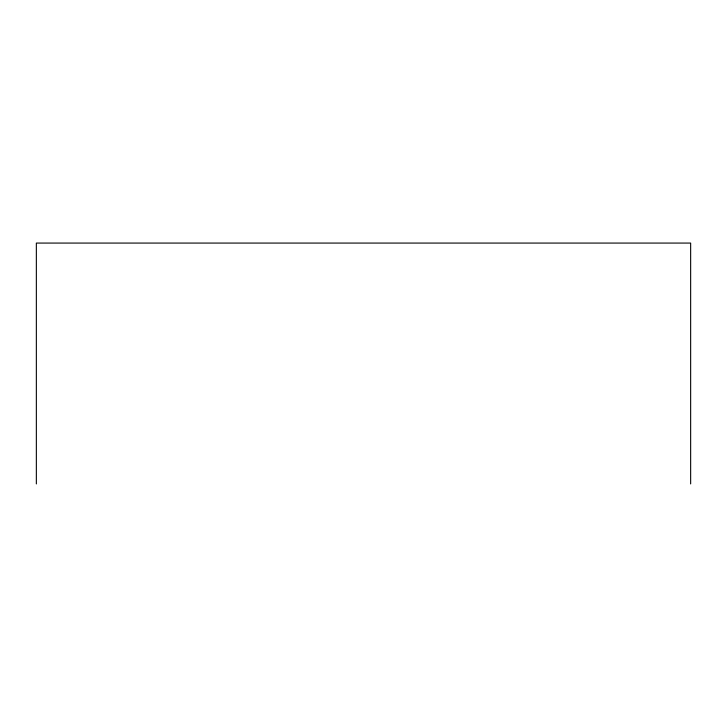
<?xml version="1.0" encoding="UTF-8"?>
<svg xmlns="http://www.w3.org/2000/svg" width="727" height="727" viewBox="0 0 727 727"><rect width="100%" height="100%" fill="white"/><g stroke="black" fill="none" stroke-linecap="round" stroke-linejoin="round"><path stroke-width="1.09" d="M690.65 483.928L690.65 243.072L36.35 243.072L36.35 483.928"/></g></svg>
